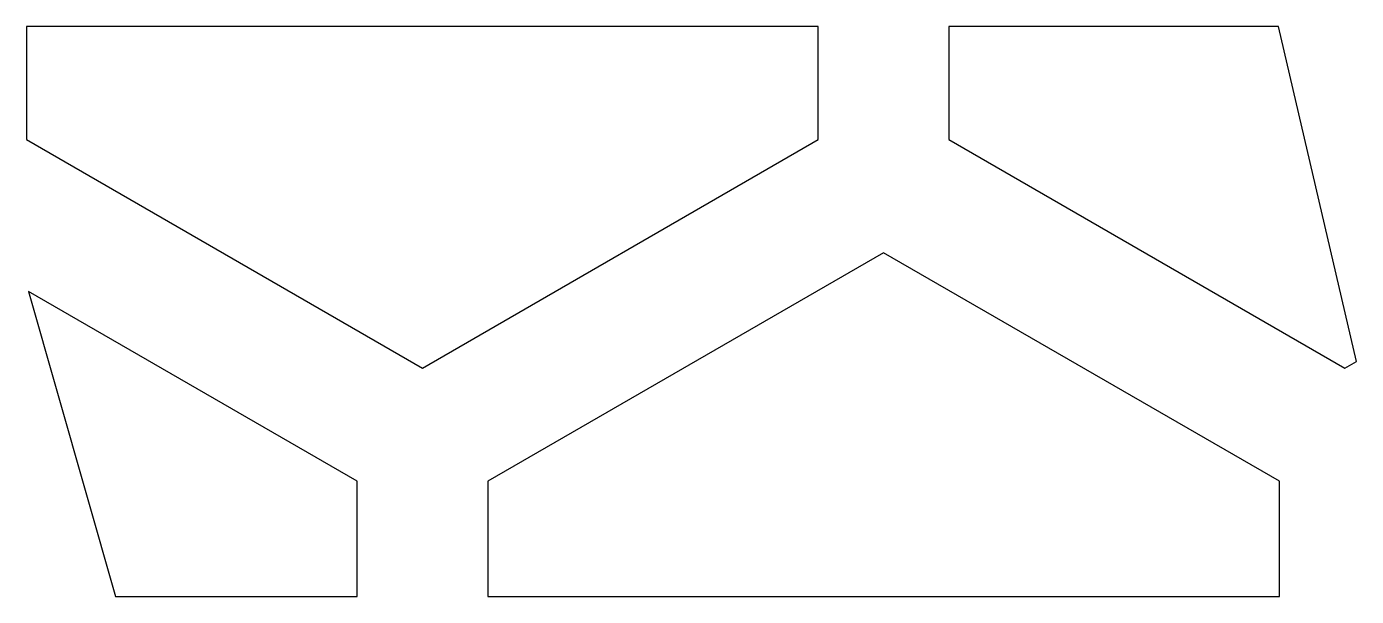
# Model space of a CAD drawing. Extents: x 50.05 to 55.15, y -42.51 to -40.33.
import ezdxf

# ---------------------------------------------------------------- set-up
doc = ezdxf.new("R2010")
doc.units = 0
doc.layers.get('0').update_dxf_attribs({"color": 5})

msp = doc.modelspace()

# ---------------------------------------------------------------- linework, layer by layer
for p, q in [((50.054, -40.332), (50.054, -40.765)), ((53.085, -40.332), (50.054, -40.332)), ((53.085, -40.765), (53.085, -40.332)), ((54.847, -40.332), (53.585, -40.332)), ((53.585, -40.332), (53.585, -40.765)), ((55.145, -41.615), (54.847, -40.332)), ((50.054, -40.765), (51.57, -41.64)), ((51.57, -41.64), (53.085, -40.765)), ((53.585, -40.765), (55.101, -41.64)), ((53.335, -41.198), (51.82, -42.073)), ((54.851, -42.073), (53.335, -41.198)), ((51.32, -42.073), (50.061, -41.347)), ((50.061, -41.347), (50.394, -42.514)), ((55.101, -41.64), (55.145, -41.615)), ((51.32, -42.514), (51.32, -42.073)), ((51.82, -42.073), (51.82, -42.514)), ((54.851, -42.514), (54.851, -42.073)), ((50.394, -42.514), (51.32, -42.514)), ((51.82, -42.514), (54.851, -42.514))]:
    msp.add_line(p, q)

doc.saveas('drawing.dxf')
